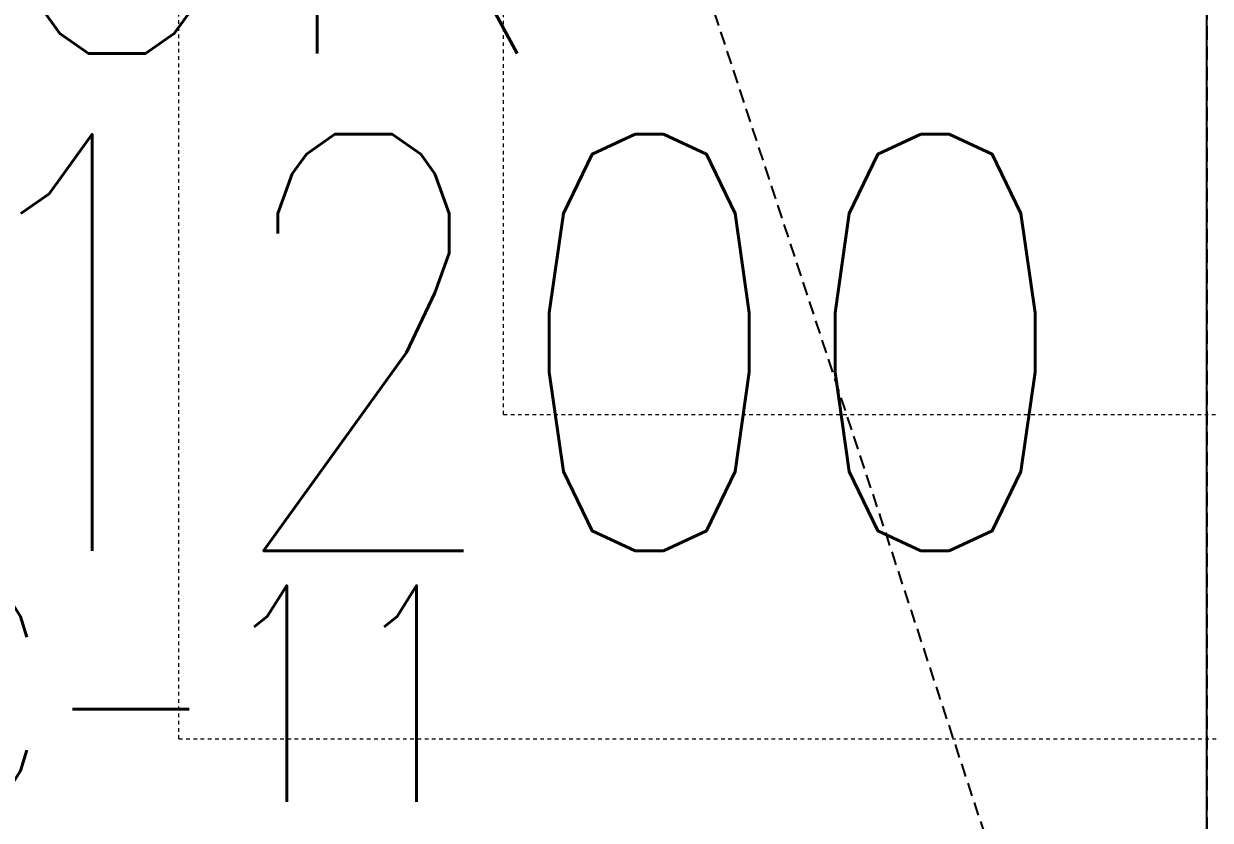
# Model space of a CAD drawing. Extents: x 225000 to 2157367, y 208400 to 840900.
# Drawn here: x 507979 to 508527, y 400973 to 401341 of the extents above; entities that cross this region are included whole.
import ezdxf
from ezdxf.enums import TextEntityAlignment as Align

# ---------------------------------------------------------------- set-up
doc = ezdxf.new("R2010")
doc.units = 0
doc.header["$LTSCALE"] = 10
doc.linetypes.add('Data Center Layout_L20$0$HIDDENK1', pattern=[0.334, 0.167, -0.167])
doc.linetypes.add('XFDP20-DC-PH1$0$HIDDEN2', pattern=[0.1875, 0.125, -0.0625])
doc.layers.add('Data Center Layout_L20$0$ARC', color=252, linetype='Continuous', lineweight=0)
for name, color, linetype in [('XFDP20-DC-PH1$0$A-EQ (PH1)', 15, 'XFDP20-DC-PH1$0$HIDDEN2'), ('XFM2Q20-DC$0$M-EQ-TEXT', 3, 'Continuous'), ('XFM2Q20-DC$0$RACK-DC1-600X1200', 6, 'Continuous')]:
    doc.layers.add(name, color=color, linetype=linetype)
doc.styles.add('XFM2Q20-DC$0$XFL10-HVAC-EQ-L194205$0$M-TXT', font='simplex.shx', dxfattribs={"width": 0.8, "bigfont": 'chineset.shx'})
doc.styles.add('XFM2Q20-DC$0$XOL30-HVAC-EQ-L194205$0$Standard', font='txt.shx', dxfattribs={"width": 0.8, "bigfont": 'chineset.shx'})

# ---------------------------------------------------------------- blocks, each defined once
blk = doc.blocks.new('Data Center Layout_L20')
at = {"layer": 'Data Center Layout_L20$0$ARC', "linetype": 'Data Center Layout_L20$0$HIDDENK1'}
for p, q in [((508050.59, 201010.31), (508050.59, 201452.31)), ((508200.59, 201160.31), (508200.59, 201452.31)), ((508200.59, 201160.31), (511900.59, 201160.31)), ((508050.59, 201010.31), (512050.59, 201010.31))]:
    blk.add_line(p, q, dxfattribs=at)
blk = doc.blocks.new('XFDP20-DC-PH1')
at = {"layer": 'XFDP20-DC-PH1$0$A-EQ (PH1)', "ltscale": 5}
blk.add_line((508525.59, 200654.46, 0), (507325.59, 204302.31, 0), dxfattribs=at)
at = {"layer": 'XFDP20-DC-PH1$0$A-EQ (PH1)', "ltscale": 5, "elevation": 0}
blk.add_lwpolyline([(507325.59, 200654.46), (507325.59, 204302.31), (508525.59, 204302.31), (508525.59, 200654.46)], close=True, dxfattribs=at)
blk = doc.blocks.new('XFM2Q20-DC')
at = {"layer": 'XFM2Q20-DC$0$RACK-DC1-600X1200', "elevation": 0}
blk.add_lwpolyline([(508525.59, 200952.31), (508525.59, 201562.31), (507325.59, 201562.31), (507325.59, 200952.31)], close=True, dxfattribs=at)
at = {"color": 53, "style": 'XFM2Q20-DC$0$XOL30-HVAC-EQ-L194205$0$Standard', "width": 0.8}
for s, p in [('RACK', (507691.9, 201327.2, 0)), ('600X1200', (507409.69, 201097.32, 0))]:
    blk.add_text(s, height=192.553, dxfattribs=at).set_placement(p)
at = {"layer": 'XFM2Q20-DC$0$M-EQ-TEXT', "style": 'XFM2Q20-DC$0$XFL10-HVAC-EQ-L194205$0$M-TXT', "width": 0.7}
blk.add_text('DC2-RC-11', height=100, dxfattribs=at).set_placement((507893.36, 201031.23, 0), align=Align.MIDDLE_CENTER)

msp = doc.modelspace()

# ---------------------------------------------------------------- block references
for name in ['Data Center Layout_L20', 'XFDP20-DC-PH1', 'XFM2Q20-DC']:
    msp.add_blockref(name, (0, 200000))

doc.saveas('drawing.dxf')
